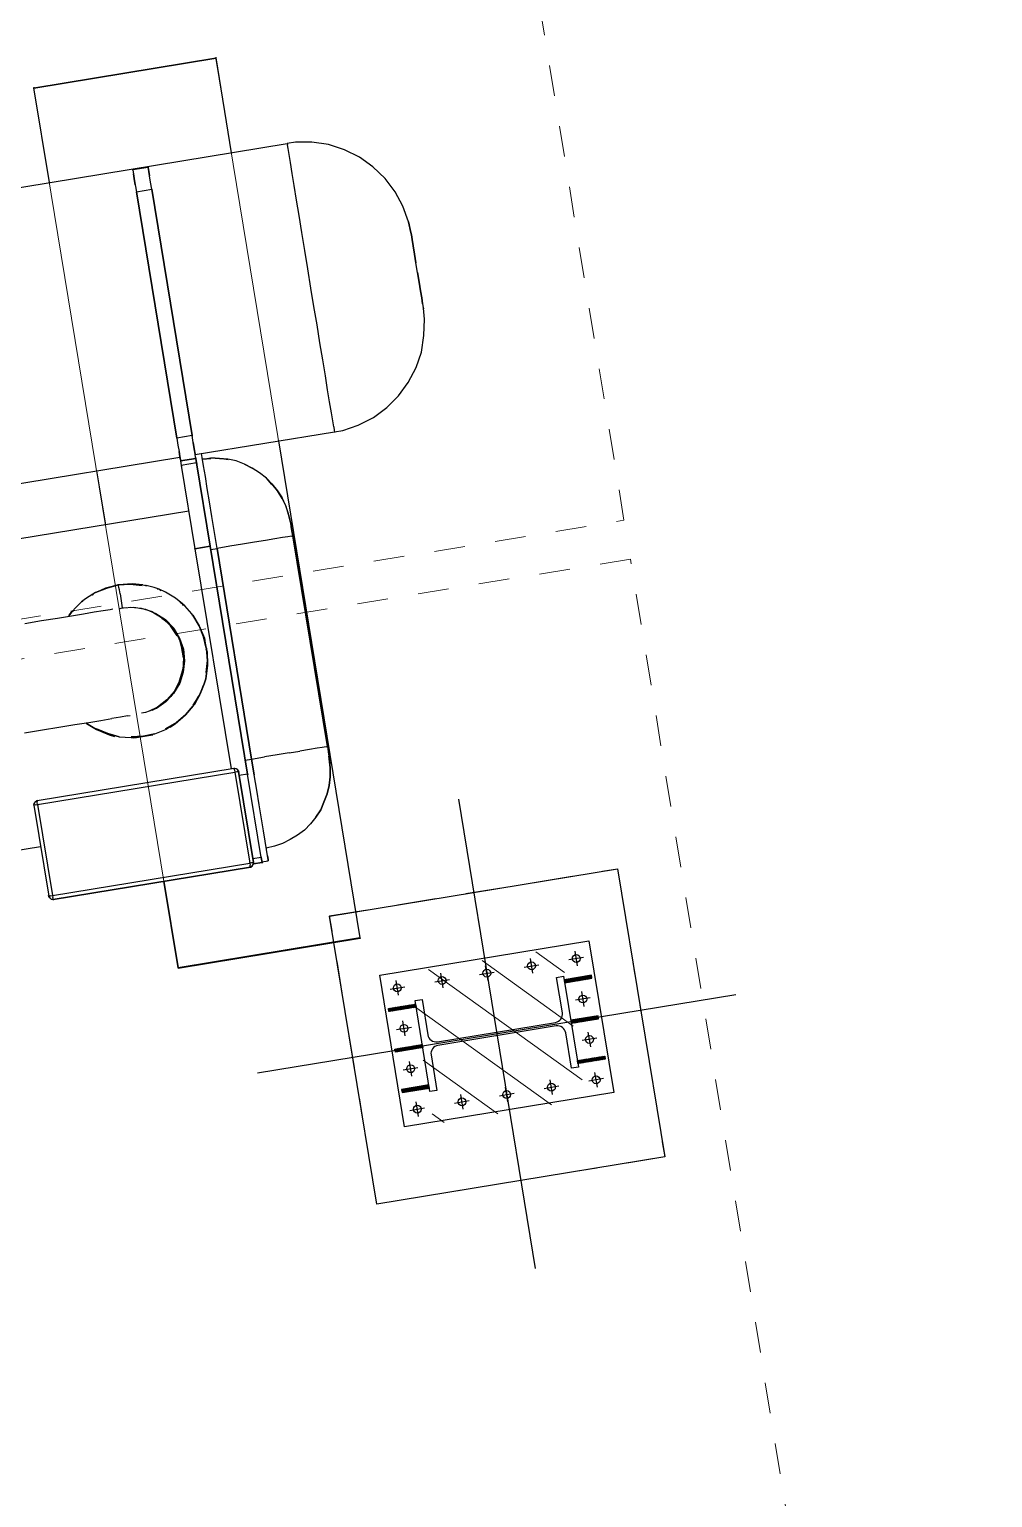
# Model space of a CAD drawing. Header units: metres. Extents: x 2 to 659295185, y -28 to 1124222152.
# Drawn here: x 655603.671 to 655606.807, y 1126526.544 to 1126531.322 of the extents above; entities that cross this region are included whole.
import ezdxf

# ---------------------------------------------------------------- set-up
doc = ezdxf.new("R2010")
doc.units = ezdxf.units.M
doc.header["$MEASUREMENT"] = 0
for name, pattern in [('CCSM_C1_CUERPO CK$0$DASHED', [0.75, 0.5, -0.25]), ('CCSM_C1_CUERPO CK$0$DASHED2', [0.375, 0.25, -0.125]), ('CCSM_C1_CUERPO CK$0$HIDDEN2', [0.1875, 0.125, -0.0625]), ('DASHDOT', [1, 0.5, -0.25, 0, -0.25])]:
    doc.linetypes.add(name, pattern=pattern)
doc.layers.get('0').update_dxf_attribs({"linetype": 'CONTINUOUS'})
for name, color, linetype in [('CCSM_C1_CUERPO CK$0$A-EQUIPOS', 9, 'CONTINUOUS'), ('CCSM_C1_CUERPO CK$0$A-ESTRUCTURA DE FACHADA DE VIDRIO', 5, 'CONTINUOUS'), ('CCSM_C1_CUERPO CK$0$A-PROYECCIONES SUP', 5, 'CCSM_C1_CUERPO CK$0$DASHED'), ('CCSM_C1_CUERPO CK$0$A-VISTA 4', 8, 'CONTINUOUS')]:
    doc.layers.add(name, color=color, linetype=linetype)
doc.layers.add('LOCALES ASIGNADOS', color=41, linetype='DASHDOT', lineweight=0)

# ---------------------------------------------------------------- blocks, each defined once
blk = doc.blocks.new('CCSM_C1_CUERPO CK$0$chiller')
for p, q in [((0.5225, 5.1701), (0.4742, 5.145)), ((0.5728, 5.1869), (0.5225, 5.1701)), ((0.6253, 5.1974), (0.5728, 5.1869)), ((0.661, 5.1995), (0.6253, 5.1974)), ((0.6253, 5.1974), (0.661, 5.1995)), ((0.6253, 5.1974), (0.661, 5.1995)), ((0.661, 5.1995), (0.6253, 5.1974)), ((0.661, 5.1995), (0.6693, 5.1995)), ((0.6693, 5.1995), (0.661, 5.1995)), ((0.6693, 5.1995), (0.684, 5.1995)), ((0.684, 5.1995), (0.6693, 5.1995)), ((0.684, 5.1995), (0.705, 5.1995)), ((0.705, 5.1995), (0.684, 5.1995)), ((0.705, 5.1995), (0.7323, 5.1995)), ((0.7323, 5.1995), (0.705, 5.1995)), ((0.7323, 5.1995), (0.7617, 5.1995)), ((0.7617, 5.1995), (0.7323, 5.1995)), ((0.7931, 5.1995), (0.7617, 5.1995)), ((0.7931, 5.1995), (0.7617, 5.1995)), ((0.7931, 5.1995), (0.8246, 5.1995)), ((0.8246, 5.1995), (0.7931, 5.1995)), ((0.8246, 5.1995), (0.854, 5.1995)), ((0.854, 5.1995), (0.8246, 5.1995)), ((0.854, 5.1995), (0.8771, 5.1995)), ((0.8771, 5.1995), (0.854, 5.1995)), ((0.8771, 5.1995), (0.896, 5.1995)), ((0.896, 5.1995), (0.8771, 5.1995)), ((0.896, 5.1995), (0.9086, 5.1995)), ((0.896, 5.1995), (0.9086, 5.1995)), ((0.9106, 5.1995), (0.9086, 5.1995)), ((0.9086, 5.1995), (0.9106, 5.1995)), ((0.9086, 5.1995), (0.9106, 5.1995)), ((0.9106, 5.1995), (0.9086, 5.1995)), ((0.9463, 5.1974), (0.9106, 5.1995)), ((0.9106, 5.1995), (0.9127, 5.1995)), ((0.9988, 5.1869), (0.9463, 5.1974)), ((1.0512, 5.1701), (0.9988, 5.1869)), ((1.0974, 5.145), (1.0512, 5.1701)), ((0.4742, 5.145), (0.4301, 5.1114)), ((1.1415, 5.1114), (1.0974, 5.145)), ((0.3924, 5.0736), (0.3609, 5.0296)), ((0.4301, 5.1114), (0.3924, 5.0736)), ((1.1792, 5.0736), (1.1415, 5.1114)), ((1.2107, 5.0296), (1.1792, 5.0736)), ((0.3609, 5.0296), (0.3357, 4.9813)), ((1.2359, 4.9813), (1.2107, 5.0296)), ((0.3357, 4.9813), (0.3189, 4.9288)), ((1.2527, 4.9288), (1.2359, 4.9813)), ((0.3189, 4.9288), (0.3105, 4.8764)), ((1.2611, 4.8764), (1.2527, 4.9288)), ((0.3105, 4.8764), (0.3105, 4.8491)), ((1.2611, 4.8491), (1.2611, 4.8764)), ((0.3105, 0.2518), (0.3105, 4.8491)), ((0.3105, 4.8491), (0.3147, 4.8491)), ((0.3273, 4.8491), (0.3147, 4.8491)), ((0.3462, 4.8491), (0.3273, 4.8491)), ((0.3735, 4.8491), (0.3462, 4.8491)), ((0.4092, 4.8491), (0.3735, 4.8491)), ((0.449, 4.8491), (0.4092, 4.8491)), ((0.4973, 4.8491), (0.449, 4.8491)), ((0.5476, 4.8491), (0.4973, 4.8491)), ((0.6043, 4.8491), (0.5476, 4.8491)), ((0.6631, 4.8491), (0.6043, 4.8491)), ((0.7239, 4.8491), (0.6631, 4.8491)), ((0.7869, 4.8491), (0.7239, 4.8491)), ((0.8477, 4.8491), (0.7869, 4.8491)), ((0.9086, 4.8491), (0.8477, 4.8491)), ((0.9673, 4.8491), (0.9086, 4.8491)), ((1.024, 4.8491), (0.9673, 4.8491)), ((1.0764, 4.8491), (1.024, 4.8491)), ((1.1226, 4.8491), (1.0764, 4.8491)), ((1.1624, 4.8491), (1.1226, 4.8491)), ((1.1981, 4.8491), (1.1624, 4.8491)), ((1.2254, 4.8491), (1.1981, 4.8491)), ((1.2443, 4.8491), (1.2254, 4.8491)), ((1.2443, 4.8491), (1.2569, 4.8491)), ((1.2569, 4.8491), (1.2611, 4.8491)), ((1.2611, 4.3896), (1.2611, 4.8491)), ((1.2611, 4.8491), (1.2632, 4.8491)), ((-0.0042, 4.6645), (-0.0021, 4.6645)), ((-0.0042, 4.6645), (0, 4.6645)), ((-0.0021, 4.0643), (-0.0021, 4.6645)), ((-0.0021, 4.6645), (0.3105, 4.6645)), ((-0.0021, 4.0643), (-0.0021, 4.6645)), ((-0.0021, 4.6645), (0.3105, 4.6645)), ((1.2611, 4.6645), (2.8998, 4.6645)), ((1.2611, 4.6645), (2.8998, 4.6645)), ((1.4205, 4.6351), (1.3953, 4.6204)), ((1.3953, 4.6204), (1.4205, 4.6351)), ((1.4478, 4.6456), (1.4205, 4.6351)), ((1.4205, 4.6351), (1.4457, 4.6456)), ((1.4457, 4.6456), (1.4205, 4.6351)), ((1.473, 4.654), (1.4457, 4.6456)), ((1.4751, 4.654), (1.4478, 4.6456)), ((1.5003, 4.6582), (1.473, 4.654)), ((1.5024, 4.6582), (1.4751, 4.654)), ((1.5296, 4.6603), (1.5003, 4.6582)), ((1.5024, 4.6582), (1.5296, 4.6603)), ((1.5024, 4.6582), (1.5296, 4.6603)), ((1.5296, 4.6603), (1.5024, 4.6582)), ((1.5296, 4.6603), (1.5024, 4.6582)), ((1.5024, 4.6582), (1.5296, 4.6603)), ((1.5296, 4.6603), (1.5024, 4.6582)), ((1.5317, 4.6603), (1.5296, 4.6603)), ((1.5296, 4.6603), (1.5317, 4.6603)), ((1.5317, 4.6603), (1.5296, 4.6603)), ((1.5296, 4.6603), (1.5317, 4.6603)), ((1.5317, 4.6603), (1.5422, 4.6603)), ((1.5422, 4.6603), (1.5317, 4.6603)), ((1.5422, 4.6603), (1.5569, 4.6603)), ((1.5569, 4.6603), (1.5422, 4.6603)), ((1.5569, 4.6603), (1.5737, 4.6603)), ((1.5737, 4.6603), (1.5569, 4.6603)), ((1.5716, 4.6603), (1.5758, 4.6603)), ((1.5737, 4.6561), (1.5737, 4.6603)), ((1.5737, 4.6603), (2.2682, 4.6603)), ((2.2682, 4.6603), (1.5737, 4.6603)), ((1.5737, 4.6561), (1.5737, 4.6435)), ((1.5737, 4.6435), (1.5737, 4.6267)), ((2.2661, 4.6603), (2.2703, 4.6603)), ((2.2682, 4.6561), (2.2682, 4.6603)), ((2.2682, 4.6603), (2.285, 4.6603)), ((2.2682, 4.6603), (2.285, 4.6603)), ((2.2682, 4.6561), (2.2682, 4.6435)), ((2.2682, 4.6435), (2.2682, 4.6267)), ((2.285, 4.6603), (2.2997, 4.6603)), ((2.285, 4.6603), (2.2997, 4.6603)), ((2.2997, 4.6603), (2.3081, 4.6603)), ((2.3081, 4.6603), (2.2997, 4.6603)), ((2.3375, 4.6582), (2.3081, 4.6603)), ((2.3081, 4.6603), (2.3123, 4.6603)), ((2.3081, 4.6603), (2.3375, 4.6582)), ((2.3123, 4.6603), (2.3081, 4.6603)), ((2.3396, 4.6582), (2.3123, 4.6603)), ((2.3123, 4.6603), (2.3396, 4.6582)), ((2.3123, 4.6603), (2.3396, 4.6582)), ((2.3396, 4.6582), (2.3123, 4.6603)), ((2.3375, 4.6582), (2.3627, 4.654)), ((2.3375, 4.6582), (2.3627, 4.654)), ((2.3668, 4.654), (2.3396, 4.6582)), ((2.3396, 4.6582), (2.3668, 4.654)), ((2.3668, 4.654), (2.3941, 4.6456)), ((2.3941, 4.6456), (2.3668, 4.654)), ((2.4193, 4.6351), (2.3941, 4.6456)), ((2.3941, 4.6456), (2.4193, 4.6351)), ((2.4193, 4.6351), (2.4445, 4.6204)), ((2.4445, 4.6204), (2.4193, 4.6351)), ((2.8977, 4.6645), (2.9019, 4.6645)), ((2.8998, 4.6645), (2.8998, 4.0643)), ((2.8998, 4.6645), (2.8998, 4.0643)), ((2.8998, 4.6645), (2.9019, 4.6645)), ((1.3534, 4.5868), (1.3345, 4.5658)), ((1.3744, 4.6057), (1.3534, 4.5868)), ((1.3974, 4.6204), (1.3744, 4.6057)), ((1.3744, 4.6057), (1.3953, 4.6204)), ((1.3953, 4.6204), (1.3744, 4.6057)), ((1.5737, 4.6267), (1.5737, 4.6015)), ((1.5737, 4.6015), (1.5737, 4.57)), ((2.2682, 4.6267), (2.2682, 4.6015)), ((2.2682, 4.6015), (2.2682, 4.57)), ((2.4676, 4.6057), (2.4445, 4.6204)), ((2.4445, 4.6204), (2.4676, 4.6057)), ((2.4676, 4.6057), (2.4864, 4.5868)), ((2.4885, 4.5868), (2.4676, 4.6057)), ((2.4676, 4.6057), (2.4885, 4.5868)), ((2.4676, 4.6057), (2.4864, 4.5868)), ((2.4885, 4.5868), (2.5074, 4.5658)), ((1.3177, 4.5428), (1.303, 4.5176)), ((1.3345, 4.5658), (1.3177, 4.5428)), ((1.3177, 4.5428), (1.3345, 4.5658)), ((1.5737, 4.57), (1.5737, 4.5344)), ((2.2682, 4.5344), (2.2682, 4.57)), ((2.5074, 4.5658), (2.5242, 4.5428)), ((2.5242, 4.5428), (2.5368, 4.5176)), ((1.2946, 4.4924), (1.2862, 4.4651)), ((1.2862, 4.4651), (1.2925, 4.4924)), ((1.2925, 4.4924), (1.2862, 4.4651)), ((1.303, 4.5176), (1.2925, 4.4924)), ((1.5737, 4.5344), (1.5737, 4.4945)), ((1.5737, 4.4945), (1.5737, 4.4525)), ((2.2682, 4.5344), (2.2682, 4.4945)), ((2.2682, 4.4945), (2.2682, 4.4525)), ((2.5368, 4.5176), (2.5473, 4.4924)), ((2.5473, 4.4924), (2.5557, 4.4651)), ((1.2862, 4.4651), (1.2799, 4.4378)), ((1.2799, 4.4378), (1.2862, 4.4651)), ((1.5737, 4.4525), (1.5737, 4.4106)), ((2.2682, 4.4106), (2.2682, 4.4525)), ((2.5557, 4.4651), (2.5599, 4.4378)), ((1.2736, 4.4106), (1.2611, 4.4106)), ((1.2736, 4.4106), (1.2611, 4.4106)), ((1.3009, 4.4106), (1.2736, 4.4106)), ((1.3009, 4.4106), (1.2736, 4.4106)), ((1.282, 4.4378), (1.2799, 4.4106)), ((1.2799, 4.4106), (1.2799, 4.4378)), ((1.2799, 4.4106), (1.282, 4.4378)), ((1.3366, 4.4106), (1.3009, 4.4106)), ((1.3366, 4.4106), (1.3009, 4.4106)), ((1.3765, 4.4106), (1.3366, 4.4106)), ((1.3765, 4.4106), (1.3366, 4.4106)), ((1.4205, 4.4106), (1.3765, 4.4106)), ((1.4205, 4.4106), (1.3765, 4.4106)), ((1.4688, 4.4106), (1.4205, 4.4106)), ((1.4688, 4.4106), (1.4205, 4.4106)), ((1.5212, 4.4106), (1.4688, 4.4106)), ((1.5212, 4.4106), (1.4688, 4.4106)), ((1.5737, 4.4106), (1.5212, 4.4106)), ((1.5737, 4.4106), (1.5212, 4.4106)), ((1.5716, 4.4106), (1.5758, 4.4106)), ((2.2682, 4.4106), (1.5737, 4.4106)), ((1.5737, 4.3896), (1.5737, 4.4106)), ((1.5737, 4.4106), (2.2682, 4.4106)), ((2.2661, 4.4106), (2.2703, 4.4106)), ((2.3207, 4.4106), (2.2682, 4.4106)), ((2.2682, 4.3896), (2.2682, 4.4106)), ((2.2682, 4.4106), (2.3207, 4.4106)), ((2.371, 4.4106), (2.3207, 4.4106)), ((2.371, 4.4106), (2.3207, 4.4106)), ((2.4193, 4.4106), (2.371, 4.4106)), ((2.4193, 4.4106), (2.371, 4.4106)), ((2.4655, 4.4106), (2.4193, 4.4106)), ((2.4655, 4.4106), (2.4193, 4.4106)), ((2.5053, 4.4106), (2.4655, 4.4106)), ((2.5053, 4.4106), (2.4655, 4.4106)), ((2.5389, 4.4106), (2.5053, 4.4106)), ((2.5389, 4.4106), (2.5053, 4.4106)), ((2.5662, 4.4106), (2.5389, 4.4106)), ((2.5662, 4.4106), (2.5389, 4.4106)), ((2.5599, 4.4378), (2.562, 4.4106)), ((2.5872, 4.4106), (2.5662, 4.4106)), ((2.5872, 4.4106), (2.5662, 4.4106)), ((2.5872, 4.4106), (2.5998, 4.4106)), ((2.5998, 4.4106), (2.5872, 4.4106)), ((2.5998, 4.4106), (2.604, 4.4106)), ((2.604, 4.4106), (2.5998, 4.4106)), ((2.604, 4.3896), (2.604, 4.4106)), ((0.3105, 4.3896), (0.3126, 4.3896)), ((0.3147, 4.3896), (0.3126, 4.3896)), ((0.3126, 4.3392), (0.3126, 4.3896)), ((0.3126, 4.3896), (0.3126, 4.3392)), ((0.3147, 4.3896), (0.3126, 4.3896)), ((0.3147, 4.3896), (0.3273, 4.3896)), ((0.3273, 4.3896), (0.3147, 4.3896)), ((0.3273, 4.3896), (0.342, 4.3896)), ((0.342, 4.3896), (0.3273, 4.3896)), ((0.363, 4.3896), (0.342, 4.3896)), ((0.363, 4.3896), (0.342, 4.3896)), ((0.3861, 4.3896), (0.363, 4.3896)), ((0.3861, 4.3896), (0.363, 4.3896)), ((0.384, 4.3896), (0.3882, 4.3896)), ((0.3861, 4.3896), (1.1981, 4.3896)), ((0.3861, 4.3392), (0.3861, 4.3896)), ((1.1981, 4.3896), (0.3861, 4.3896)), ((1.196, 4.3896), (1.2002, 4.3896)), ((1.1981, 4.3896), (1.1981, 4.3392)), ((1.2212, 4.3896), (1.1981, 4.3896)), ((1.2212, 4.3896), (1.1981, 4.3896)), ((1.2212, 4.3896), (1.2422, 4.3896)), ((1.2422, 4.3896), (1.2212, 4.3896)), ((1.2422, 4.3896), (1.259, 4.3896)), ((1.259, 4.3896), (1.2422, 4.3896)), ((1.2695, 4.3896), (1.259, 4.3896)), ((1.2695, 4.3896), (1.259, 4.3896)), ((1.2695, 4.3896), (1.2736, 4.3896)), ((1.2736, 4.3896), (1.2695, 4.3896)), ((1.2736, 4.3896), (1.2883, 4.3896)), ((1.2736, 4.3896), (1.2736, 4.3392)), ((1.2736, 4.3392), (1.2736, 4.3896)), ((1.2883, 4.3896), (1.2736, 4.3896)), ((1.2736, 4.3896), (1.2757, 4.3896)), ((1.2736, 4.3896), (1.2757, 4.3896)), ((1.2862, 4.3896), (1.2904, 4.3896)), ((1.2883, 4.3896), (1.2883, 4.3392)), ((1.2883, 4.3896), (1.5632, 4.3896)), ((1.5632, 4.3896), (1.2883, 4.3896)), ((1.5653, 4.3896), (1.5611, 4.3896)), ((1.5611, 4.3896), (1.5632, 4.3896)), ((1.5632, 4.3896), (1.5632, 4.3392)), ((1.5632, 4.3392), (1.5632, 4.3896)), ((1.5632, 4.3896), (2.3144, 4.3896)), ((2.3144, 4.3896), (1.5632, 4.3896)), ((2.2871, 4.3497), (2.2892, 4.3497)), ((2.2913, 4.356), (2.2892, 4.3497)), ((2.2913, 4.356), (2.2892, 4.3497)), ((2.2913, 4.3497), (2.2892, 4.3497)), ((2.2892, 4.3497), (2.2892, 3.6992)), ((2.2892, 4.3497), (2.2892, 3.6992)), ((2.2955, 4.3602), (2.2913, 4.356)), ((2.2955, 4.3602), (2.2913, 4.356)), ((2.2913, 4.3497), (2.2955, 4.3497)), ((2.3018, 4.3623), (2.2955, 4.3602)), ((2.3018, 4.3623), (2.2955, 4.3602)), ((2.2955, 4.3497), (2.3018, 4.3497)), ((2.3018, 4.3623), (2.2976, 4.3602)), ((2.2976, 4.3602), (2.3018, 4.3623)), ((2.2997, 4.3623), (2.3039, 4.3623)), ((2.2997, 4.3497), (2.3039, 4.3497)), ((2.3018, 4.3602), (2.3018, 4.3623)), ((2.3018, 4.3623), (2.6019, 4.3623)), ((2.6019, 4.3623), (2.3018, 4.3623)), ((2.3018, 4.3602), (2.3018, 4.356)), ((2.3018, 4.356), (2.3018, 4.3497)), ((2.3018, 3.6992), (2.3018, 4.3497)), ((2.3018, 4.3497), (2.6019, 4.3497)), ((2.3123, 4.3896), (2.3165, 4.3896)), ((2.5893, 4.3896), (2.3144, 4.3896)), ((2.3144, 4.3896), (2.3144, 4.3623)), ((2.3144, 4.3896), (2.3144, 4.3623)), ((2.5893, 4.3896), (2.3144, 4.3896)), ((2.3165, 4.3896), (2.3144, 4.3896)), ((2.5872, 4.3896), (2.5914, 4.3896)), ((2.5893, 4.3896), (2.6061, 4.3896)), ((2.5893, 4.3896), (2.5893, 4.3623)), ((2.6061, 4.3896), (2.5893, 4.3896)), ((2.604, 4.3623), (2.5998, 4.3623)), ((2.5998, 4.3497), (2.604, 4.3497)), ((2.6081, 4.3602), (2.6019, 4.3623)), ((2.6019, 4.3623), (2.6019, 4.3602)), ((2.6019, 4.3623), (2.6081, 4.3602)), ((2.6081, 4.3602), (2.6019, 4.3623)), ((2.6019, 4.3623), (2.6081, 4.3602)), ((2.6081, 4.3602), (2.6019, 4.3623)), ((2.6019, 4.3623), (2.6081, 4.3602)), ((2.6081, 4.3602), (2.6019, 4.3623)), ((2.6019, 4.3623), (2.6081, 4.3602)), ((2.6019, 4.3623), (2.604, 4.3623)), ((2.6019, 4.3602), (2.6019, 4.356)), ((2.6019, 4.356), (2.6019, 4.3497)), ((2.6019, 3.6992), (2.6019, 4.3497)), ((2.6019, 4.3497), (2.6081, 4.3497)), ((2.604, 4.3896), (2.6081, 4.3896)), ((2.6061, 4.3896), (2.6061, 4.3602)), ((2.6061, 4.3602), (2.6061, 4.3896)), ((2.6061, 4.3896), (2.6081, 4.3896)), ((2.6123, 4.356), (2.6081, 4.3602)), ((2.6123, 4.3497), (2.6081, 4.3497)), ((2.6123, 4.3497), (2.6123, 4.356)), ((2.6123, 4.356), (2.6144, 4.3497)), ((2.6144, 4.3497), (2.6123, 4.356)), ((2.6123, 4.3497), (2.6144, 4.3497)), ((2.6144, 4.3497), (2.6144, 3.6992)), ((2.6144, 3.6992), (2.6144, 4.3497)), ((2.6144, 4.3497), (2.6165, 4.3497)), ((2.6144, 4.3497), (2.6165, 4.3497)), ((0.3105, 4.3392), (0.3126, 4.3392)), ((0.3147, 4.3392), (0.3126, 4.3392)), ((0.3126, 4.3392), (0.3147, 4.3392)), ((0.3147, 4.3392), (0.3273, 4.3392)), ((0.3147, 4.3392), (0.3273, 4.3392)), ((0.342, 4.3392), (0.3273, 4.3392)), ((0.3273, 4.3392), (0.342, 4.3392)), ((0.363, 4.3392), (0.342, 4.3392)), ((0.342, 4.3392), (0.363, 4.3392)), ((0.363, 4.3392), (0.3861, 4.3392)), ((0.363, 4.3392), (0.3861, 4.3392)), ((0.384, 4.3392), (0.3882, 4.3392)), ((1.1981, 4.3392), (0.3861, 4.3392)), ((0.3861, 4.3392), (1.1981, 4.3392)), ((1.196, 4.3392), (1.2002, 4.3392)), ((1.1981, 4.3392), (1.2212, 4.3392)), ((1.1981, 4.3392), (1.2212, 4.3392)), ((1.2212, 4.3392), (1.2422, 4.3392)), ((1.2212, 4.3392), (1.2422, 4.3392)), ((1.259, 4.3392), (1.2422, 4.3392)), ((1.2422, 4.3392), (1.259, 4.3392)), ((1.2695, 4.3392), (1.259, 4.3392)), ((1.259, 4.3392), (1.2695, 4.3392)), ((1.2611, 2.6921), (1.2611, 4.3392)), ((1.2695, 4.3392), (1.2736, 4.3392)), ((1.2695, 4.3392), (1.2736, 4.3392)), ((1.2736, 4.3392), (1.2883, 4.3392)), ((1.2736, 4.3392), (1.2883, 4.3392)), ((1.2736, 4.3392), (1.2757, 4.3392)), ((1.2736, 4.3392), (1.2757, 4.3392)), ((1.2862, 4.3392), (1.2904, 4.3392)), ((1.2883, 4.3392), (1.5632, 4.3392)), ((1.2883, 4.3392), (1.5632, 4.3392)), ((1.4394, 4.3392), (1.4394, 2.6627)), ((1.5653, 4.3392), (1.5611, 4.3392)), ((1.5611, 4.3392), (1.5632, 4.3392)), ((1.5632, 4.3392), (2.2892, 4.3392)), ((1.5632, 4.3392), (2.2892, 4.3392)), ((1.8129, 4.3119), (1.7751, 4.2973)), ((1.7751, 4.2973), (1.8129, 4.3119)), ((1.8129, 4.3119), (1.7751, 4.2973)), ((1.8129, 4.3119), (1.8549, 4.3224)), ((1.8549, 4.3224), (1.8129, 4.3119)), ((1.8129, 4.3119), (1.8549, 4.3224)), ((1.8549, 4.3224), (1.8129, 4.3119)), ((1.8549, 4.3224), (1.8129, 4.3119)), ((1.8507, 4.3203), (1.8129, 4.3119)), ((1.8129, 4.3119), (1.8507, 4.3203)), ((1.8507, 4.3203), (1.8884, 4.3224)), ((1.8507, 4.3203), (1.8884, 4.3224)), ((1.8884, 4.3224), (1.8507, 4.3203)), ((1.8884, 4.3245), (1.8549, 4.3224)), ((1.88, 4.3224), (1.8549, 4.3224)), ((1.8549, 4.3224), (1.88, 4.3224)), ((1.8549, 4.3224), (1.88, 4.3224)), ((1.88, 4.3224), (1.8549, 4.3224)), ((1.88, 4.3224), (1.8549, 4.3224)), ((1.9283, 4.3203), (1.8884, 4.3245)), ((1.901, 4.3245), (1.8884, 4.3245)), ((1.8884, 4.3245), (1.9283, 4.3203)), ((1.9283, 4.3203), (1.8884, 4.3245)), ((1.901, 4.3245), (1.8926, 4.3224)), ((1.8926, 4.3224), (1.901, 4.3245)), ((1.8926, 4.3224), (1.901, 4.3245)), ((1.8926, 4.3224), (1.901, 4.3245)), ((1.901, 4.3245), (1.8926, 4.3224)), ((1.901, 4.3245), (1.9451, 4.3182)), ((1.9451, 4.3182), (1.901, 4.3245)), ((1.901, 4.3245), (1.9451, 4.3182)), ((1.9451, 4.3182), (1.901, 4.3245)), ((1.9451, 4.3182), (1.901, 4.3245)), ((1.9283, 4.3203), (1.9661, 4.3098)), ((1.9661, 4.3098), (1.9283, 4.3203)), ((1.9661, 4.3098), (1.9283, 4.3203)), ((1.9661, 4.3119), (1.9451, 4.3182)), ((1.9871, 4.3056), (1.9451, 4.3182)), ((1.9451, 4.3182), (1.9871, 4.3056)), ((1.9871, 4.3056), (1.9451, 4.3182)), ((1.9451, 4.3182), (1.9871, 4.3056)), ((1.9871, 4.3056), (1.9451, 4.3182)), ((1.9871, 4.3056), (1.9661, 4.3119)), ((2.0017, 4.2973), (1.9871, 4.3056)), ((1.9871, 4.3056), (2.0017, 4.2973)), ((2.0017, 4.2973), (1.9871, 4.3056)), ((1.9871, 4.3056), (2.0017, 4.2973)), ((2.0017, 4.2973), (1.9871, 4.3056)), ((2.0017, 4.2973), (1.9871, 4.3056)), ((1.7332, 4.27), (1.7122, 4.2511)), ((1.7332, 4.27), (1.7269, 4.2637)), ((1.7269, 4.2637), (1.7332, 4.27)), ((1.7332, 4.27), (1.7269, 4.2637)), ((1.7269, 4.2637), (1.7332, 4.27)), ((1.7332, 4.27), (1.7269, 4.2637)), ((1.7416, 4.2763), (1.7332, 4.27)), ((1.7332, 4.27), (1.7395, 4.2721)), ((1.7395, 4.2721), (1.7332, 4.27)), ((1.7332, 4.27), (1.7395, 4.2721)), ((1.7395, 4.2721), (1.7332, 4.27)), ((1.7395, 4.2721), (1.7332, 4.27)), ((1.7709, 4.2952), (1.7416, 4.2763)), ((1.7583, 4.2868), (1.7709, 4.2952)), ((1.7709, 4.2952), (1.7583, 4.2868)), ((1.7583, 4.2868), (1.7709, 4.2952)), ((1.7709, 4.2952), (1.7583, 4.2868)), ((1.7709, 4.2952), (1.7583, 4.2868)), ((1.7751, 4.2973), (1.7709, 4.2952)), ((1.7751, 4.2952), (1.7709, 4.2952)), ((1.7709, 4.2952), (1.7751, 4.2952)), ((1.7751, 4.2952), (1.7709, 4.2952)), ((1.7709, 4.2952), (1.7751, 4.2952)), ((1.7751, 4.2952), (1.7709, 4.2952)), ((2.0353, 4.2763), (2.0017, 4.2973)), ((2.0017, 4.2973), (2.0269, 4.2826)), ((2.0353, 4.2763), (2.0017, 4.2973)), ((2.0017, 4.2973), (2.0353, 4.2763)), ((2.0059, 4.2952), (2.0269, 4.2826)), ((2.0269, 4.2826), (2.0059, 4.2952)), ((2.0059, 4.2952), (2.0269, 4.2826)), ((2.0269, 4.2826), (2.0059, 4.2952)), ((2.0269, 4.2826), (2.0059, 4.2952)), ((2.0353, 4.2763), (2.0269, 4.2826)), ((2.0353, 4.2763), (2.0269, 4.2826)), ((2.0269, 4.2826), (2.0353, 4.2763)), ((2.0269, 4.2826), (2.0353, 4.2763)), ((2.0353, 4.2763), (2.0269, 4.2826)), ((2.0353, 4.2763), (2.0269, 4.2826)), ((2.0647, 4.2511), (2.0353, 4.2763)), ((2.0353, 4.2763), (2.0626, 4.2553)), ((2.0647, 4.2511), (2.0353, 4.2763)), ((2.0353, 4.2763), (2.0647, 4.2511)), ((2.0626, 4.2553), (2.0395, 4.2721)), ((2.0395, 4.2721), (2.0626, 4.2553)), ((2.0395, 4.2721), (2.0626, 4.2553)), ((2.0626, 4.2553), (2.0395, 4.2721)), ((2.0626, 4.2553), (2.0395, 4.2721)), ((2.0626, 4.2553), (2.0668, 4.2511)), ((2.0626, 4.2553), (2.0668, 4.2511)), ((2.0668, 4.2511), (2.0626, 4.2553)), ((2.0626, 4.2553), (2.0668, 4.2511)), ((2.0668, 4.2511), (2.0626, 4.2553)), ((2.0668, 4.2511), (2.0626, 4.2553)), ((1.687, 4.2217), (1.6744, 4.2028)), ((1.6744, 4.2028), (1.6807, 4.207)), ((1.6807, 4.207), (1.6744, 4.2028)), ((1.6744, 4.2028), (1.6807, 4.207)), ((1.6807, 4.207), (1.6744, 4.2028)), ((1.6807, 4.207), (1.6744, 4.2028)), ((1.7122, 4.2511), (1.687, 4.2217)), ((1.75, 4.1798), (1.7751, 4.207)), ((1.7982, 4.2196), (1.7688, 4.1986)), ((1.7688, 4.1965), (1.7898, 4.2175)), ((1.7751, 4.207), (1.8066, 4.2301)), ((1.7814, 4.2091), (1.7982, 4.2196)), ((1.794, 4.2196), (1.8234, 4.2343)), ((1.8339, 4.2364), (1.7982, 4.2196)), ((1.8066, 4.2301), (1.8423, 4.2427)), ((1.8297, 4.2364), (1.8528, 4.2427)), ((1.8423, 4.2427), (1.88, 4.249)), ((1.8696, 4.2448), (1.8486, 4.2427)), ((1.9073, 4.2448), (1.8696, 4.2448)), ((1.8717, 4.2469), (1.8905, 4.2469)), ((1.88, 4.249), (1.9178, 4.2469)), ((1.8863, 4.2469), (1.9073, 4.2448)), ((1.9073, 4.2448), (1.9451, 4.2364)), ((1.9094, 4.2469), (1.9262, 4.2427)), ((1.9178, 4.2469), (1.9535, 4.2364)), ((1.9451, 4.2364), (1.9241, 4.2448)), ((1.9787, 4.2196), (1.9451, 4.2364)), ((1.9535, 4.2364), (1.9787, 4.2196)), ((1.9535, 4.2364), (1.9871, 4.2196)), ((1.9787, 4.2196), (2.0101, 4.1986)), ((1.9808, 4.2217), (2.0017, 4.207)), ((1.9871, 4.2196), (2.0164, 4.1944)), ((1.9976, 4.2091), (2.0101, 4.1986)), ((2.0017, 4.207), (2.0248, 4.1839)), ((2.0668, 4.2511), (2.092, 4.2217)), ((2.092, 4.2217), (2.0668, 4.2511)), ((2.0668, 4.2511), (2.092, 4.2217)), ((2.1109, 4.1881), (2.092, 4.2217)), ((2.092, 4.2217), (2.1109, 4.1881)), ((2.1151, 4.1839), (2.092, 4.2217)), ((2.092, 4.2217), (2.1151, 4.1839)), ((2.1151, 4.1839), (2.092, 4.2217)), ((2.092, 4.2217), (2.1151, 4.1839)), ((2.1151, 4.1839), (2.092, 4.2217)), ((1.6513, 4.1525), (1.6555, 4.163)), ((1.666, 4.1881), (1.6555, 4.163)), ((1.6555, 4.163), (1.6555, 4.1609)), ((1.6576, 4.163), (1.6555, 4.163)), ((1.6555, 4.163), (1.6576, 4.163)), ((1.6555, 4.163), (1.6576, 4.163)), ((1.6576, 4.163), (1.6555, 4.163)), ((1.6555, 4.1609), (1.6555, 4.163)), ((1.6555, 4.163), (1.6555, 4.1609)), ((1.6555, 4.1609), (1.6555, 4.163)), ((1.6555, 4.163), (1.6555, 4.1609)), ((1.6576, 4.163), (1.6555, 4.163)), ((1.6744, 4.2028), (1.666, 4.1881)), ((1.6744, 4.2028), (1.6723, 4.1965)), ((1.6723, 4.1965), (1.6744, 4.2028)), ((1.6723, 4.1965), (1.6744, 4.2028)), ((1.6744, 4.2028), (1.6723, 4.1965)), ((1.6744, 4.2028), (1.6723, 4.1965)), ((1.7437, 4.1693), (1.7269, 4.1357)), ((1.7311, 4.1483), (1.75, 4.1798)), ((1.7437, 4.1693), (1.7688, 4.1986)), ((1.7479, 4.1735), (1.7583, 4.186)), ((1.7688, 4.1986), (1.7563, 4.1839)), ((2.0101, 4.1986), (2.0332, 4.1693)), ((2.0164, 4.1944), (2.0395, 4.1651)), ((2.0206, 4.1881), (2.0332, 4.1693)), ((2.0332, 4.1735), (2.0479, 4.1483)), ((2.0332, 4.1693), (2.0521, 4.1357)), ((2.0395, 4.1651), (2.0563, 4.1315)), ((2.1255, 4.1504), (2.1109, 4.1881)), ((2.1109, 4.1881), (2.1255, 4.1504)), ((2.1255, 4.1504), (2.1109, 4.1881)), ((2.1234, 4.1651), (2.1151, 4.1839)), ((2.1151, 4.1839), (2.1276, 4.1525)), ((2.1151, 4.1839), (2.1234, 4.1651)), ((2.1234, 4.1651), (2.1151, 4.1839)), ((2.1151, 4.1839), (2.1234, 4.1651)), ((2.1234, 4.1651), (2.1151, 4.1839)), ((1.6429, 4.1189), (1.6387, 4.0748)), ((1.6387, 4.0748), (1.6429, 4.1189)), ((1.6429, 4.1189), (1.6387, 4.0748)), ((1.6387, 4.0748), (1.6429, 4.1189)), ((1.6429, 4.1189), (1.6387, 4.0748)), ((1.6387, 4.0748), (1.6429, 4.1189)), ((1.6429, 4.1189), (1.6387, 4.0748)), ((1.6387, 4.0748), (1.6429, 4.1189)), ((1.6429, 4.1189), (1.6387, 4.0748)), ((1.6429, 4.1126), (1.6387, 4.0748)), ((1.6387, 4.0748), (1.6429, 4.1126)), ((1.6387, 4.0748), (1.6429, 4.1126)), ((1.6429, 4.1126), (1.6387, 4.0748)), ((1.6387, 4.0748), (1.6429, 4.1126)), ((1.6429, 4.1126), (1.6387, 4.0748)), ((1.6513, 4.1525), (1.6429, 4.1189)), ((1.6429, 4.1126), (1.6534, 4.1504)), ((1.6534, 4.1504), (1.6429, 4.1126)), ((1.6429, 4.1126), (1.6534, 4.1504)), ((1.6429, 4.1189), (1.6492, 4.1357)), ((1.6429, 4.1189), (1.6492, 4.1357)), ((1.6492, 4.1357), (1.6429, 4.1189)), ((1.6429, 4.1189), (1.6492, 4.1357)), ((1.6492, 4.1357), (1.6429, 4.1189)), ((1.7143, 4.0748), (1.7185, 4.1126)), ((1.7185, 4.1126), (1.7311, 4.1483)), ((1.7185, 4.1126), (1.7269, 4.1357)), ((1.7269, 4.1357), (1.7185, 4.1021)), ((2.0437, 4.1546), (2.0521, 4.1357)), ((2.0479, 4.1483), (2.0605, 4.1168)), ((2.0521, 4.1357), (2.0605, 4.1063)), ((2.0563, 4.1315), (2.0626, 4.0937)), ((2.136, 4.1126), (2.1276, 4.1525)), ((2.1381, 4.0748), (2.136, 4.1126)), ((2.136, 4.1126), (2.1381, 4.0979)), ((2.1381, 4.0748), (2.136, 4.1126)), ((2.136, 4.1126), (2.1381, 4.0748)), ((-0.0042, 4.0643), (-0.0021, 4.0643)), ((-0.0042, 4.0643), (0, 4.0643)), ((0.3105, 4.0643), (-0.0021, 4.0643)), ((0.3105, 4.0643), (-0.0021, 4.0643)), ((1.2611, 4.0643), (1.4394, 4.0643)), ((1.2611, 4.0643), (1.4394, 4.0643)), ((1.6366, 4.0748), (1.6408, 4.0748)), ((1.6408, 4.0748), (1.6366, 4.0748)), ((1.6429, 4.035), (1.6387, 4.0748)), ((1.6387, 4.0748), (1.6408, 4.0748)), ((1.6387, 4.0748), (1.6429, 4.035)), ((1.6387, 4.0748), (1.6429, 4.035)), ((1.6429, 4.035), (1.6387, 4.0748)), ((1.6387, 4.0748), (1.6429, 4.035)), ((1.6429, 4.0308), (1.6387, 4.0748)), ((1.6387, 4.0748), (1.6429, 4.035)), ((1.6429, 4.0308), (1.6387, 4.0748)), ((1.6387, 4.0748), (1.6429, 4.0308)), ((1.6429, 4.0308), (1.6387, 4.0748)), ((1.6429, 4.0308), (1.6387, 4.0748)), ((1.6387, 4.0748), (1.6429, 4.0308)), ((1.6429, 4.0308), (1.6387, 4.0748)), ((1.6387, 4.0748), (1.6429, 4.0308)), ((1.6387, 4.0748), (1.6429, 4.0308)), ((1.6471, 4.0748), (1.6408, 4.0748)), ((1.6555, 4.0748), (1.6471, 4.0748)), ((1.6681, 4.0748), (1.6555, 4.0748)), ((1.6681, 4.0748), (1.6912, 4.0748)), ((1.6912, 4.0748), (1.7143, 4.0748)), ((1.7122, 4.0748), (1.7164, 4.0748)), ((1.7164, 4.0643), (1.7143, 4.0748)), ((1.7164, 4.0874), (1.7164, 4.0706)), ((2.0626, 4.0937), (2.0626, 4.0811)), ((2.1339, 4.035), (2.1381, 4.0748)), ((2.1381, 4.0748), (2.1339, 4.035)), ((2.1339, 4.035), (2.1381, 4.0748)), ((2.1381, 4.1063), (2.1381, 4.0979)), ((2.1381, 4.0979), (2.1381, 4.1063)), ((2.1381, 4.1063), (2.1381, 4.0979)), ((2.1381, 4.0979), (2.1381, 4.1063)), ((2.1381, 4.1063), (2.1381, 4.0979)), ((2.1381, 4.0518), (2.1381, 4.0979)), ((2.1381, 4.0979), (2.1381, 4.0748)), ((2.1381, 4.0979), (2.1381, 4.0518)), ((2.1381, 4.0518), (2.1381, 4.0979)), ((2.1381, 4.0979), (2.1381, 4.0518)), ((2.1381, 4.0518), (2.1381, 4.0979)), ((2.1381, 4.0518), (2.1381, 4.0748)), ((2.6144, 4.0643), (2.8998, 4.0643)), ((2.8998, 4.0643), (2.6144, 4.0643)), ((2.8977, 4.0643), (2.9019, 4.0643)), ((2.8998, 4.0643), (2.9019, 4.0643)), ((1.6513, 3.9972), (1.6429, 4.035)), ((1.6429, 4.035), (1.6513, 3.9972)), ((1.6429, 4.035), (1.6513, 3.9972)), ((1.6513, 3.9972), (1.6429, 4.0308)), ((1.6429, 4.0308), (1.6471, 4.0161)), ((1.6471, 4.0161), (1.6429, 4.0308)), ((1.6429, 4.0308), (1.6471, 4.0161)), ((1.6471, 4.0161), (1.6429, 4.0308)), ((1.6429, 4.0308), (1.6471, 4.0161)), ((1.7143, 4.0434), (1.7143, 4.035)), ((1.7143, 4.035), (1.7143, 4.0119)), ((2.0647, 4.035), (2.0647, 4.0434)), ((2.0647, 4.035), (2.0647, 4.0119)), ((2.1276, 3.9972), (2.136, 4.035)), ((2.136, 4.035), (2.1381, 4.0518)), ((2.1381, 4.0518), (2.1381, 4.0413)), ((2.1381, 4.0413), (2.1381, 4.0518)), ((2.1381, 4.0518), (2.1381, 4.0413)), ((2.1381, 4.0413), (2.1381, 4.0518)), ((2.1381, 4.0518), (2.1381, 4.0413)), ((1.6513, 3.9972), (1.6555, 3.9867)), ((1.6555, 3.9836), (1.6555, 3.9899)), ((1.6555, 3.9836), (1.6555, 3.9899)), ((1.6555, 3.9836), (1.6555, 3.9899)), ((1.6555, 3.9867), (1.666, 3.9615)), ((1.6555, 3.9867), (1.6576, 3.9846)), ((1.6576, 3.9846), (1.6555, 3.9867)), ((1.6576, 3.9846), (1.6555, 3.9867)), ((1.6555, 3.9867), (1.6576, 3.9846)), ((1.6555, 3.9867), (1.6576, 3.9846)), ((1.7143, 4.0119), (1.7143, 3.9825)), ((1.7143, 3.9825), (1.7143, 3.9468)), ((2.0647, 4.0119), (2.0647, 3.9825)), ((2.0647, 3.9468), (2.0647, 3.9825)), ((2.092, 3.928), (2.1151, 3.9657)), ((2.092, 3.928), (2.1151, 3.9657)), ((2.1151, 3.9657), (2.092, 3.928)), ((2.092, 3.928), (2.1151, 3.9657)), ((2.1151, 3.9657), (2.092, 3.928)), ((2.1109, 3.9615), (2.1276, 3.9972)), ((2.1276, 3.9972), (2.1109, 3.9615)), ((2.1109, 3.9615), (2.1276, 3.9972)), ((2.1276, 3.9972), (2.1151, 3.9657)), ((2.1234, 3.9825), (2.1151, 3.9657)), ((2.1234, 3.9825), (2.1151, 3.9657)), ((2.1151, 3.9657), (2.1234, 3.9825)), ((2.1234, 3.9825), (2.1151, 3.9657)), ((2.1151, 3.9657), (2.1234, 3.9825)), ((1.666, 3.9615), (1.6744, 3.9468)), ((1.6723, 3.951), (1.6744, 3.9468)), ((1.6744, 3.9468), (1.6723, 3.951)), ((1.6744, 3.9468), (1.6723, 3.951)), ((1.6723, 3.951), (1.6744, 3.9468)), ((1.6723, 3.951), (1.6744, 3.9468)), ((1.6744, 3.9468), (1.687, 3.928)), ((1.6807, 3.9385), (1.6744, 3.9468)), ((1.6744, 3.9468), (1.6807, 3.9385)), ((1.6807, 3.9385), (1.6744, 3.9468)), ((1.6744, 3.9468), (1.6807, 3.9385)), ((1.6744, 3.9468), (1.6807, 3.9385)), ((1.687, 3.928), (1.7017, 3.9091)), ((1.7017, 3.9091), (1.6954, 3.9196)), ((1.6954, 3.9196), (1.7017, 3.9091)), ((1.7017, 3.9091), (1.6954, 3.9196)), ((1.6954, 3.9196), (1.7017, 3.9091)), ((1.6954, 3.9196), (1.7017, 3.9091)), ((1.7143, 3.9468), (1.7143, 3.907)), ((2.0647, 3.907), (2.0647, 3.9468)), ((2.0668, 3.8986), (2.092, 3.928)), ((2.092, 3.928), (2.0668, 3.8986)), ((2.0668, 3.8986), (2.092, 3.928)), ((2.0899, 3.928), (2.1109, 3.9615)), ((2.1109, 3.9615), (2.0899, 3.928)), ((2.1109, 3.9615), (2.0899, 3.928)), ((2.092, 3.928), (2.1109, 3.9615)), ((2.1109, 3.9615), (2.092, 3.928)), ((2.092, 3.928), (2.1109, 3.9615)), ((1.7017, 3.9091), (1.7122, 3.8986)), ((1.7017, 3.9091), (1.7101, 3.9007)), ((1.7101, 3.9007), (1.7017, 3.9091)), ((1.7017, 3.9091), (1.7101, 3.9007)), ((1.7101, 3.9007), (1.7017, 3.9091)), ((1.7017, 3.9091), (1.7101, 3.9007)), ((1.7122, 3.8986), (1.7143, 3.8965)), ((1.7143, 3.907), (1.7143, 3.8608)), ((2.0647, 3.8608), (2.0647, 3.907)), ((2.0668, 3.8986), (2.0647, 3.8965)), ((2.0647, 3.8965), (2.0668, 3.8986)), ((2.0668, 3.8986), (2.0647, 3.8965)), ((2.0668, 3.8986), (2.0647, 3.8965)), ((2.0668, 3.8965), (2.0647, 3.8965)), ((2.0668, 3.8965), (2.0647, 3.8965)), ((2.0647, 3.8965), (2.0668, 3.8965)), ((2.0668, 3.8965), (2.0647, 3.8965)), ((2.0647, 3.8965), (2.0668, 3.8965)), ((1.7143, 3.8608), (1.7143, 3.8084)), ((2.0647, 3.8084), (2.0647, 3.8608)), ((1.7143, 3.8084), (1.7143, 3.7538)), ((2.0647, 3.7538), (2.0647, 3.8084)), ((2.0647, 3.6951), (2.0647, 3.7538)), ((2.2871, 3.6992), (2.2892, 3.6992)), ((2.2892, 3.6992), (2.2871, 3.6992)), ((2.2913, 3.693), (2.2892, 3.6992)), ((2.2892, 3.6992), (2.2913, 3.6992)), ((2.2892, 3.6992), (2.2913, 3.693)), ((2.2955, 3.6992), (2.2913, 3.6992)), ((2.2913, 3.693), (2.2955, 3.6888)), ((2.2913, 3.693), (2.2955, 3.6888)), ((2.3018, 3.6992), (2.2955, 3.6992)), ((2.2955, 3.6888), (2.3018, 3.6867)), ((2.3018, 3.6867), (2.2955, 3.6888)), ((2.2955, 3.6888), (2.3018, 3.6867)), ((2.3018, 3.6867), (2.2955, 3.6888)), ((2.2955, 3.6888), (2.3018, 3.6867)), ((2.3018, 3.6867), (2.2955, 3.6888)), ((2.2997, 3.6992), (2.3039, 3.6992)), ((2.3018, 3.6867), (2.2997, 3.6867)), ((2.2997, 3.6867), (2.3039, 3.6867)), ((2.3018, 3.693), (2.3018, 3.6992)), ((2.3018, 3.6992), (2.6019, 3.6992)), ((2.3018, 3.693), (2.3018, 3.6888)), ((2.3018, 3.6888), (2.3018, 3.6867)), ((2.3018, 3.6867), (2.6019, 3.6867)), ((2.3018, 3.6867), (2.6019, 3.6867)), ((2.4382, 2.1633), (2.4382, 3.6867)), ((2.4382, 2.1633), (2.4382, 3.6867)), ((2.5998, 3.6992), (2.604, 3.6992)), ((2.604, 3.6867), (2.5998, 3.6867)), ((2.6019, 3.693), (2.6019, 3.6992)), ((2.6019, 3.6992), (2.6081, 3.6992)), ((2.6019, 3.693), (2.6019, 3.6888)), ((2.6081, 3.6888), (2.6019, 3.6867)), ((2.6019, 3.6867), (2.6019, 3.6888)), ((2.6019, 3.6867), (2.6081, 3.6888)), ((2.6019, 3.6867), (2.6081, 3.6888)), ((2.6081, 3.6888), (2.6019, 3.6867)), ((2.6019, 3.6867), (2.6081, 3.6888)), ((2.6081, 3.6888), (2.6019, 3.6867)), ((2.6019, 3.6867), (2.6081, 3.6888)), ((2.6081, 3.6888), (2.6019, 3.6867)), ((2.6019, 3.6867), (2.604, 3.6867)), ((2.6123, 3.6992), (2.6081, 3.6992)), ((2.6081, 3.6888), (2.6123, 3.693)), ((2.6123, 3.693), (2.6081, 3.6888)), ((2.6123, 3.6992), (2.6144, 3.6992)), ((2.6144, 3.6992), (2.6123, 3.693)), ((2.6123, 3.693), (2.6144, 3.6992)), ((2.6144, 3.6992), (2.6165, 3.6992)), ((2.6144, 3.6992), (2.6165, 3.6992))]:
    blk.add_line(p, q)
blk = doc.blocks.new('CCSM_C1_CUERPO CK$0$500')
at = {"flags": 128}
blk.add_lwpolyline([(-0.15, 0), (0.15, 0), (0.15, -0.023), (0.033, -0.023, 0.414214), (0.006, -0.05), (0.006, -0.44, 0.414214), (0.033, -0.467), (0.15, -0.467), (0.15, -0.49), (-0.15, -0.49), (-0.15, -0.467), (-0.033, -0.467, 0.414214), (-0.006, -0.44), (-0.006, -0.05, 0.414214), (-0.033, -0.023), (-0.15, -0.023)], format="xyb", close=True, dxfattribs=at)
blk = doc.blocks.new('CCSM_C1_CUERPO CK$0$PLANCHA')
h = blk.add_hatch()
h.set_pattern_fill('ANSI32', color=256, scale=0.01, style=0)
h.set_pattern_definition([(225, (388.9419015, 49.8049035), (0.00265165043, -0.00265165043), []), (225, (388.9401337, 49.8049035), (0.00265165043, -0.00265165043), [])])
h.paths.add_polyline_path([(135.5904, 16.7843), (135.6004, 16.7843), (135.6004, 16.8743), (135.5904, 16.8743)])
h = blk.add_hatch()
h.set_pattern_fill('ANSI32', color=256, scale=0.01, style=0)
h.set_pattern_definition([(225, (389.0752348, 49.8049035), (0.00265165043, -0.00265165043), []), (225, (389.073467, 49.8049035), (0.00265165043, -0.00265165043), [])])
h.paths.add_polyline_path([(135.7237, 16.7843), (135.7337, 16.7843), (135.7337, 16.8743), (135.7237, 16.8743)])
h = blk.add_hatch()
h.set_pattern_fill('ANSI32', color=256, scale=0.01, style=0)
h.set_pattern_definition([(315, (-117.484444, 49.8049035), (-0.00265165043, -0.00265165043), []), (315, (-117.4826764, 49.8049035), (-0.00265165043, -0.00265165043), [])])
h.paths.add_polyline_path([(135.8671, 16.7843), (135.8571, 16.7843), (135.8571, 16.8743), (135.8671, 16.8743)])
h = blk.add_hatch()
h.set_pattern_fill('ANSI32', color=256, scale=0.01, style=0)
h.set_pattern_definition([(135, (388.9419015, -16.7263742), (0.00265165043, 0.00265165043), []), (135, (388.9401337, -16.7263742), (0.00265165043, 0.00265165043), [])])
h.paths.add_polyline_path([(135.5904, 16.2943), (135.6004, 16.2943), (135.6004, 16.2043), (135.5904, 16.2043)])
h = blk.add_hatch()
h.set_pattern_fill('ANSI32', color=256, scale=0.01, style=0)
h.set_pattern_definition([(135, (389.0752348, -16.7263742), (0.00265165043, 0.00265165043), []), (135, (389.073467, -16.7263742), (0.00265165043, 0.00265165043), [])])
h.paths.add_polyline_path([(135.7237, 16.2943), (135.7337, 16.2943), (135.7337, 16.2043), (135.7237, 16.2043)])
h = blk.add_hatch()
h.set_pattern_fill('ANSI32', color=256, scale=0.01, style=0)
h.set_pattern_definition([(45, (-117.484444, -16.7263742), (-0.00265165043, 0.00265165043), []), (45, (-117.4826764, -16.7263742), (-0.00265165043, 0.00265165043), [])])
h.paths.add_polyline_path([(135.8671, 16.2943), (135.8571, 16.2943), (135.8571, 16.2043), (135.8671, 16.2043)])
for p, q in [((135.553, 16.8343), (135.5045, 16.8343)), ((135.5287, 16.8585), (135.5287, 16.81)), ((135.6863, 16.8343), (135.6378, 16.8343)), ((135.6621, 16.8585), (135.6621, 16.81)), ((135.8197, 16.8343), (135.7711, 16.8343)), ((135.8197, 16.8343), (135.7711, 16.8343)), ((135.7954, 16.8585), (135.7954, 16.81)), ((135.7954, 16.8585), (135.7954, 16.81)), ((135.953, 16.8343), (135.9045, 16.8343)), ((135.953, 16.8343), (135.9045, 16.8343)), ((135.9287, 16.8585), (135.9287, 16.81)), ((135.9287, 16.8585), (135.9287, 16.81)), ((135.553, 16.6868), (135.5045, 16.6868)), ((135.5287, 16.6625), (135.5287, 16.711)), ((135.953, 16.6868), (135.9045, 16.6868)), ((135.953, 16.6868), (135.9045, 16.6868)), ((135.9287, 16.6625), (135.9287, 16.711)), ((135.9287, 16.6625), (135.9287, 16.711)), ((135.553, 16.5393), (135.5045, 16.5393)), ((135.5287, 16.515), (135.5287, 16.5635)), ((135.953, 16.5393), (135.9045, 16.5393)), ((135.953, 16.5393), (135.9045, 16.5393)), ((135.9287, 16.515), (135.9287, 16.5635)), ((135.9287, 16.515), (135.9287, 16.5635)), ((135.553, 16.3918), (135.5045, 16.3918)), ((135.5287, 16.3675), (135.5287, 16.416)), ((135.953, 16.3918), (135.9045, 16.3918)), ((135.953, 16.3918), (135.9045, 16.3918)), ((135.9287, 16.3675), (135.9287, 16.416)), ((135.9287, 16.3675), (135.9287, 16.416)), ((135.5287, 16.22), (135.5287, 16.2685)), ((135.6621, 16.22), (135.6621, 16.2685)), ((135.7954, 16.22), (135.7954, 16.2685)), ((135.7954, 16.22), (135.7954, 16.2685)), ((135.9287, 16.22), (135.9287, 16.2685)), ((135.9287, 16.22), (135.9287, 16.2685)), ((135.553, 16.2443), (135.5045, 16.2443)), ((135.6863, 16.2443), (135.6378, 16.2443)), ((135.8197, 16.2443), (135.7711, 16.2443)), ((135.8197, 16.2443), (135.7711, 16.2443)), ((135.953, 16.2443), (135.9045, 16.2443)), ((135.953, 16.2443), (135.9045, 16.2443))]:
    blk.add_line(p, q)
for points in [[(135.4787, 16.8843), (135.9787, 16.8843), (135.9787, 16.1943), (135.4787, 16.1943)], [(135.6004, 16.8743), (135.5904, 16.8743), (135.5904, 16.7843), (135.6004, 16.7843)], [(135.7337, 16.8743), (135.7237, 16.8743), (135.7237, 16.7843), (135.7337, 16.7843)], [(135.8571, 16.8743), (135.8671, 16.8743), (135.8671, 16.7843), (135.8571, 16.7843)], [(135.6004, 16.2043), (135.5904, 16.2043), (135.5904, 16.2943), (135.6004, 16.2943)], [(135.7337, 16.2043), (135.7237, 16.2043), (135.7237, 16.2943), (135.7337, 16.2943)], [(135.8571, 16.2043), (135.8671, 16.2043), (135.8671, 16.2943), (135.8571, 16.2943)]]:
    blk.add_lwpolyline(points, close=True)
for centre in [(135.5287, 16.8343), (135.6621, 16.8343), (135.7954, 16.8343), (135.7954, 16.8343), (135.9287, 16.8343), (135.9287, 16.8343), (135.5287, 16.6868), (135.9287, 16.6868), (135.9287, 16.6868), (135.5287, 16.5393), (135.9287, 16.5393), (135.9287, 16.5393), (135.5287, 16.3918), (135.9287, 16.3918), (135.9287, 16.3918), (135.5287, 16.2443), (135.6621, 16.2443), (135.7954, 16.2443), (135.7954, 16.2443), (135.9287, 16.2443), (135.9287, 16.2443)]:
    blk.add_circle(centre, 0.0127)
blk.add_blockref('CCSM_C1_CUERPO CK$0$500', (135.7287, 16.7843))

msp = doc.modelspace()

# ---------------------------------------------------------------- hatches: boundary and pattern name
at = {"layer": 'CCSM_C1_CUERPO CK$0$A-ESTRUCTURA DE FACHADA DE VIDRIO', "lineweight": 5}
h = msp.add_hatch(dxfattribs=at)
h.set_pattern_fill('ANSI31', color=8, angle=0.0001, style=0)
h.set_pattern_definition([(324.308143966, (9.46505, -27.63921), (0.072928221479, 0.101520806986), [])])
h.paths.add_polyline_path([(655605.4001, 1126528.3336), (655605.4809, 1126527.8402), (655604.9875, 1126527.7593), (655604.9067, 1126528.2527)])
at = {"layer": 'LOCALES ASIGNADOS'}
h = msp.add_hatch(color=256, dxfattribs=at)
edge = h.paths.add_edge_path()
edge.add_arc((219491.1056, 1054914.3756), 441878.9229, 9.308049718, 9.309563548, ccw=False)
edge.add_line((655551.8097, 1126384.9626), (655564.5398, 1126387.0492))
edge.add_line((655564.5398, 1126387.0492), (655562.5867, 1126398.9652))
edge.add_line((655562.5867, 1126398.9652), (655552.3922, 1126397.2942))
edge.add_line((655552.3922, 1126397.2942), (655552.4569, 1126396.8995))
edge.add_line((655552.4569, 1126396.8995), (655549.9212, 1126396.4839))

# ---------------------------------------------------------------- linework, layer by layer
at = {"color": 5}
for p, q in [((655605.0677, 1126528.8168), (655605.3179, 1126527.2898)), ((655605.0677, 1126528.8168), (655605.3179, 1126527.2898)), ((655605.9713, 1126528.1809), (655604.4143, 1126527.9257)), ((655605.9713, 1126528.1809), (655604.4143, 1126527.9257))]:
    msp.add_line(p, q, dxfattribs=at)
at = {"color": 8}
msp.add_lwpolyline([(655605.5861, 1126528.5906), (655605.7397, 1126527.6531), (655604.8023, 1126527.4994), (655604.6486, 1126528.4369)], close=True, dxfattribs=at)
msp.add_lwpolyline([(655605.5861, 1126528.5906), (655605.7397, 1126527.6531), (655604.8023, 1126527.4994), (655604.6486, 1126528.4369)], close=True, dxfattribs=at)
at = {"layer": 'CCSM_C1_CUERPO CK$0$A-EQUIPOS', "color": 6, "lineweight": 5}
msp.add_lwpolyline([(655604.2783, 1126531.2273), (655604.7477, 1126528.3636), (655604.1555, 1126528.2666), (655603.6861, 1126531.1302)], close=True, dxfattribs=at)
at = {"layer": 'CCSM_C1_CUERPO CK$0$A-PROYECCIONES SUP', "color": 5, "linetype": 'CCSM_C1_CUERPO CK$0$DASHED2', "lineweight": 5, "ltscale": 0.2}
for points in [[(655605.6068, 1126529.7247), (655604.9249, 1126533.8852), (655598.1898, 1126532.7813), (655598.8717, 1126528.6208)], [(655606.3095, 1126525.4379), (655605.6275, 1126529.5984), (655598.8924, 1126528.4945), (655599.5744, 1126524.334)]]:
    msp.add_lwpolyline(points, close=True, dxfattribs=at)
at = {"layer": 'CCSM_C1_CUERPO CK$0$A-VISTA 4', "color": 8, "linetype": 'CCSM_C1_CUERPO CK$0$HIDDEN2', "lineweight": 5, "elevation": 4.93}
msp.add_lwpolyline([(655605.5859, 1126528.5908), (655605.7396, 1126527.6533), (655604.8021, 1126527.4996), (655604.6484, 1126528.4371)], close=True, dxfattribs=at)

# ---------------------------------------------------------------- block references
at = {"layer": 'CCSM_C1_CUERPO CK$0$A-EQUIPOS', "lineweight": 5}
for name, p, rotation in [('CCSM_C1_CUERPO CK$0$chiller', (655599.6753, 1126530.4728), 279.3085951751866), ('CCSM_C1_CUERPO CK$0$PLANCHA', (655566.9178, 1126659.3199), 279.3081439176762)]:
    msp.add_blockref(name, p, dxfattribs=dict(at, rotation=rotation))

doc.saveas('drawing.dxf')
